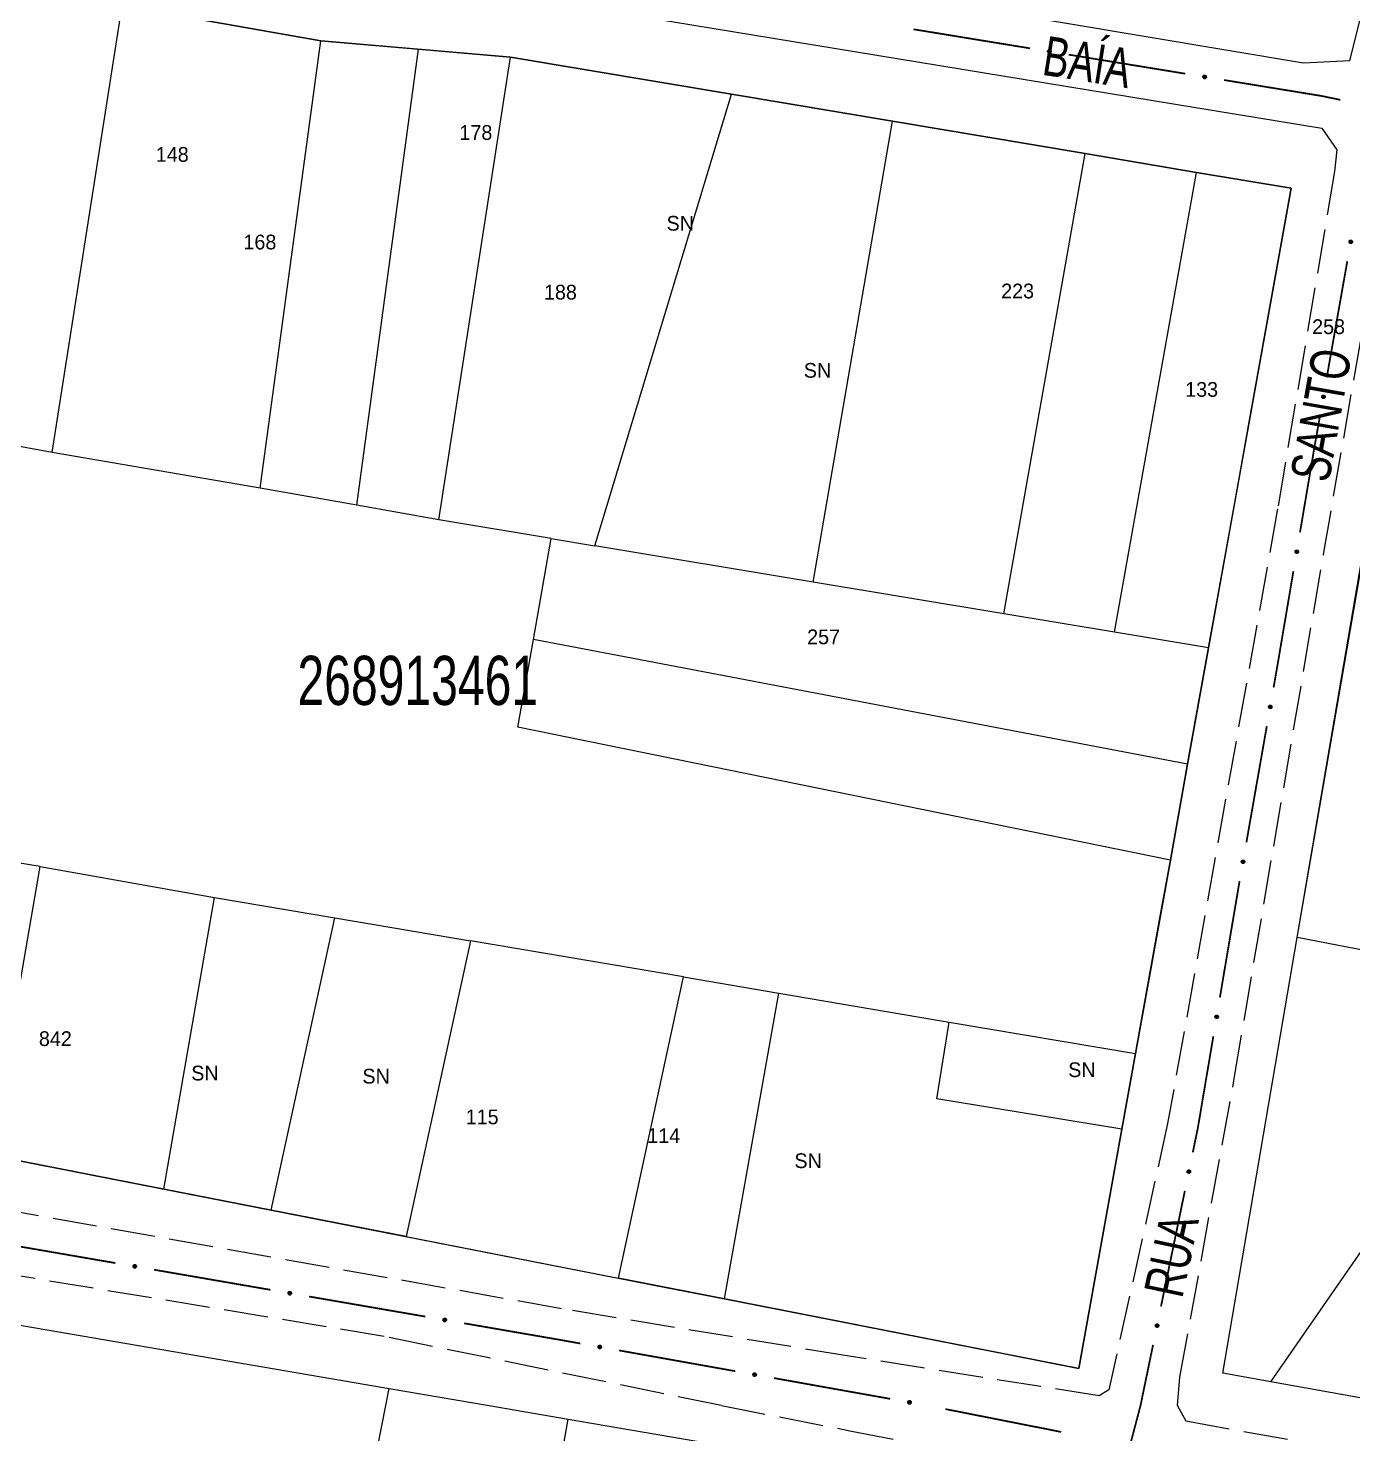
# Model space of a CAD drawing. Extents: x 209193 to 212081, y 4877574 to 4880493.
# Drawn here: x 210164.2 to 210298.9, y 4879056.4 to 4879199.4 of the extents above; entities that cross this region are included whole.
import ezdxf
from ezdxf.enums import TextEntityAlignment as Align

# ---------------------------------------------------------------- set-up
doc = ezdxf.new("R2010")
doc.units = 0
doc.header["$LTSCALE"] = 1.5
doc.header["$MEASUREMENT"] = 0
doc.linetypes.add('TRACO_11', pattern=[8, 3, -1, 3, -1])
doc.linetypes.add('TRACO_25', pattern=[8, 3, -1, 1, -1, 1, -1])
for name, color, linetype in [('CD_MALHA_LOTES', 7, 'CONTINUOUS'), ('CD_TXT_QUADRA', 255, 'CONTINUOUS'), ('RU-QUADRA', 210, 'CONTINUOUS'), ('SV-EIXO-ROD-ESTR', 7, 'CONTINUOUS'), ('SV-EIXO-RUA-PAV', 20, 'CONTINUOUS'), ('SV-EST-MUNIC-PAV', 20, 'CONTINUOUS'), ('SV-RUA-NAO-PAV', 7, 'CONTINUOUS'), ('SV-RUA-PAVIM', 7, 'CONTINUOUS'), ('SV-TXT-MUNIC-PAV', 7, 'CONTINUOUS'), ('SV-TXT-RUA-PAV', 7, 'CONTINUOUS'), ('Th_NmrPort', 1, 'CONTINUOUS')]:
    doc.layers.add(name, color=color, linetype=linetype)
doc.styles.add('ARIAL', font='ARIAL.SHX')

msp = doc.modelspace()

# ---------------------------------------------------------------- linework, layer by layer
at = {"layer": 'CD_MALHA_LOTES', "linetype": 'Continuous', "flags": 128}
for points in [[(210166.647217, 4879156.235337), (210173.774492, 4879201.643908)], [(210173.774492, 4879201.643908), (210193.977953, 4879198.093869)], [(210187.817247, 4879152.581846), (210193.977953, 4879198.093869)], [(210193.977953, 4879198.093869), (210203.929352, 4879197.238471)], [(210197.657448, 4879150.846734), (210203.929352, 4879197.238471)], [(210203.929352, 4879197.238471), (210213.283207, 4879196.434437)], [(210205.994323, 4879149.376702), (210213.283207, 4879196.434437)], [(210213.283207, 4879196.434437), (210235.733594, 4879192.663239)], [(210221.867099, 4879146.732413), (210235.733594, 4879192.663239)], [(210235.733594, 4879192.663239), (210252.109943, 4879189.912353)], [(210244.040821, 4879143.038432), (210252.109943, 4879189.912353)], [(210252.109943, 4879189.912353), (210271.720691, 4879186.618156)], [(210263.432515, 4879139.807917), (210271.720691, 4879186.618156)], [(210271.720691, 4879186.618156), (210283.03624, 4879184.717379)], [(210274.706683, 4879137.929723), (210283.03624, 4879184.717379)], [(210283.03624, 4879184.717379), (210292.679757, 4879183.097469)], [(210292.679757, 4879183.097469), (210284.266591, 4879136.337112)], [(210166.647217, 4879156.235337), (210156.336361, 4879158.132644)], [(210187.817247, 4879152.581846), (210166.647217, 4879156.235337)], [(210197.657448, 4879150.846734), (210187.817247, 4879152.581846)], [(210205.994323, 4879149.376702), (210197.657448, 4879150.846734)], [(210217.412441, 4879147.474527), (210205.994323, 4879149.376702)], [(210215.606976, 4879137.205649), (210217.412441, 4879147.474527)], [(210217.412441, 4879147.474527), (210221.867099, 4879146.732413)], [(210244.040821, 4879143.038432), (210221.867099, 4879146.732413)], [(210293.292455, 4879106.900844), (210300.369337, 4879147.810695)], [(210263.432515, 4879139.807917), (210244.040821, 4879143.038432)], [(210274.706683, 4879137.929723), (210263.432515, 4879139.807917)], [(210214.034803, 4879128.268698), (210215.606976, 4879137.205649)], [(210282.14191, 4879124.52814), (210215.606976, 4879137.205649)], [(210284.266591, 4879136.337112), (210274.706683, 4879137.929723)], [(210284.266591, 4879136.337112), (210282.14191, 4879124.52814)], [(210280.382077, 4879114.74699), (210214.034803, 4879128.268698)], [(210282.14191, 4879124.52814), (210280.382077, 4879114.74699)], [(210165.435495, 4879114.115006), (210149.054874, 4879116.741327)], [(210160.354249, 4879084.760625), (210165.435495, 4879114.115006)], [(210165.435495, 4879114.115006), (210183.157141, 4879110.958797)], [(210280.382077, 4879114.74699), (210276.842337, 4879095.073124)], [(210178.0139, 4879081.299659), (210183.157141, 4879110.958797)], [(210183.157141, 4879110.958797), (210195.408497, 4879108.881403)], [(210188.932084, 4879079.160008), (210195.408497, 4879108.881403)], [(210195.408497, 4879108.881403), (210209.196498, 4879106.54345)], [(210290.599963, 4879061.6959), (210285.714518, 4879062.579437), (210293.292455, 4879106.900844)], [(210318.539515, 4879101.996468), (210293.292455, 4879106.900844)], [(210209.196498, 4879106.54345), (210202.667716, 4879076.468219)], [(210230.863355, 4879102.869522), (210209.196498, 4879106.54345)], [(210224.252281, 4879072.238264), (210230.863355, 4879102.869522)], [(210230.863355, 4879102.869522), (210240.580098, 4879101.221909)], [(210235.02078, 4879070.127948), (210240.580098, 4879101.221909)], [(210240.580098, 4879101.221909), (210257.892306, 4879098.286375)], [(210290.599963, 4879061.6959), (210318.539515, 4879101.996468)], [(210256.626054, 4879090.471708), (210257.892306, 4879098.286375)], [(210257.892306, 4879098.286375), (210276.842337, 4879095.073124)], [(210276.842337, 4879095.073124), (210275.459436, 4879087.386961)], [(210275.459436, 4879087.386961), (210256.626054, 4879090.471708)], [(210275.459436, 4879087.386961), (210271.08266, 4879063.060855)], [(210178.0139, 4879081.299659), (210160.354249, 4879084.760625)], [(210188.932084, 4879079.160008), (210178.0139, 4879081.299659)], [(210202.667716, 4879076.468219), (210188.932084, 4879079.160008)], [(210202.667716, 4879076.468219), (210224.252281, 4879072.238264)], [(210140.417122, 4879071.384015), (210200.947145, 4879061.0124)], [(210235.02078, 4879070.127948), (210224.252281, 4879072.238264)], [(210271.08266, 4879063.060855), (210235.02078, 4879070.127948)], [(210197.153281, 4879041.706898), (210200.604842, 4879059.270555), (210200.947145, 4879061.0124)], [(210200.947145, 4879061.0124), (210211.114577, 4879059.270245), (210219.154227, 4879057.892678)], [(210303.069092, 4879059.440846), (210290.599963, 4879061.6959)], [(210209.261835, 4879002.075432), (210219.154227, 4879057.892678)], [(210219.154227, 4879057.892678), (210233.41, 4879055.45)]]:
    msp.add_lwpolyline(points, dxfattribs=at)
at = {"layer": 'RU-QUADRA', "linetype": 'Continuous', "flags": 128}
for points in [[(210160.354215, 4879084.76045), (210188.932084, 4879079.160008), (210229.082092, 4879071.292709), (210235.02078, 4879070.127948), (210247.662907, 4879067.650983), (210263.871332, 4879064.474068), (210271.08266, 4879063.060855), (210275.459436, 4879087.386961), (210276.842337, 4879095.073124), (210279.290631, 4879108.680737), (210280.382077, 4879114.74699), (210282.242068, 4879125.084816), (210283.798999, 4879133.738236), (210286.996377, 4879151.509256), (210288.776368, 4879161.40244), (210292.679757, 4879183.097469), (210283.03624, 4879184.717379), (210271.720691, 4879186.618156), (210252.109943, 4879189.912353), (210235.733594, 4879192.663239), (210213.283207, 4879196.434437), (210193.977953, 4879198.093869), (210173.774492, 4879201.643908)], [(210335.112116, 4879052.785158), (210315.466178, 4879057.198821), (210304.027573, 4879059.267504), (210303.069092, 4879059.440846), (210290.599963, 4879061.6959), (210285.714518, 4879062.579437), (210293.292455, 4879106.900844), (210300.306637, 4879147.951926), (210305.905536, 4879180.719948), (210324.308303, 4879178.015421), (210335.885399, 4879176.064309), (210341.355132, 4879175.142483), (210349.439638, 4879173.696308), (210364.118426, 4879171.070532), (210375.2034, 4879169.087627), (210389.950495, 4879166.449632), (210399.375154, 4879164.763727), (210413.741593, 4879162.193825)], [(210137.389445, 4879050.616421), (210138.651385, 4879059.272382), (210140.417122, 4879071.384015), (210200.947145, 4879061.0124), (210211.11458, 4879059.270245), (210219.154227, 4879057.892678), (210233.41, 4879055.45)]]:
    msp.add_lwpolyline(points, dxfattribs=at)
at = {"layer": 'SV-EIXO-ROD-ESTR', "const_width": 0.18}
for points in [[(210254.259832, 4879199.268521), (210266.102806, 4879197.333586)], [(210270.050463, 4879196.688607), (210281.893437, 4879194.753671)], [(210285.841095, 4879194.108692), (210294.723325, 4879192.657491)], [(210294.723325, 4879192.657491), (210295.703983, 4879192.497269)], [(210295.703983, 4879192.497269), (210297.66864, 4879192.090428)]]:
    msp.add_lwpolyline(points, dxfattribs=at)
at = {"layer": 'SV-EIXO-ROD-ESTR'}
for points in [[(210267.952584, 4879197.142904), (210267.991883, 4879197.172018), (210268.031612, 4879197.189005), (210268.068825, 4879197.193635), (210268.102777, 4879197.189151), (210268.136994, 4879197.180653), (210268.169602, 4879197.164473), (210268.201815, 4879197.138499), (210268.231297, 4879197.099282), (210268.246023, 4879197.05744), (210268.252515, 4879197.021199), (210268.249878, 4879196.985528), (210268.241065, 4879196.952425), (210268.223139, 4879196.91911), (210268.196498, 4879196.886722), (210268.156346, 4879196.858031), (210268.117283, 4879196.841645), (210268.081171, 4879196.838112), (210268.045325, 4879196.840989), (210268.010496, 4879196.850084), (210267.978579, 4879196.866151), (210267.946018, 4879196.893033), (210267.918225, 4879196.933038), (210267.901437, 4879196.971812), (210267.897398, 4879197.007866), (210267.901025, 4879197.043092), (210267.909132, 4879197.077515), (210267.924031, 4879197.11097), (210267.952584, 4879197.142904)], [(210283.743215, 4879194.56299), (210283.782514, 4879194.592104), (210283.822243, 4879194.60909), (210283.859457, 4879194.61372), (210283.893408, 4879194.609237), (210283.927625, 4879194.600738), (210283.960233, 4879194.584559), (210283.992447, 4879194.558585), (210284.021929, 4879194.519368), (210284.036655, 4879194.477526), (210284.043146, 4879194.441285), (210284.04051, 4879194.405613), (210284.031697, 4879194.372511), (210284.01377, 4879194.339196), (210283.987129, 4879194.306807), (210283.946977, 4879194.278116), (210283.907914, 4879194.261731), (210283.871802, 4879194.258197), (210283.835957, 4879194.261075), (210283.801128, 4879194.27017), (210283.769211, 4879194.286236), (210283.736649, 4879194.313119), (210283.708856, 4879194.353124), (210283.692069, 4879194.391898), (210283.688029, 4879194.427951), (210283.691657, 4879194.463177), (210283.699763, 4879194.4976), (210283.714663, 4879194.531056), (210283.743215, 4879194.56299)]]:
    msp.add_lwpolyline(points, close=True, dxfattribs=at)
for points in [[(210267.897398, 4879197.007866), (210268.249878, 4879196.985528)], [(210267.901025, 4879197.043092), (210268.252515, 4879197.021199)], [(210267.901437, 4879196.971812), (210268.241065, 4879196.952425)], [(210267.901706, 4879197.024634), (210268.24904, 4879197.001068)], [(210267.902718, 4879196.98852), (210268.242412, 4879196.968968)], [(210267.908993, 4879197.060774), (210268.244647, 4879197.041882)], [(210267.909132, 4879197.077515), (210268.246023, 4879197.05744)], [(210267.911811, 4879196.951087), (210268.227265, 4879196.935495)], [(210267.918225, 4879196.933038), (210268.223139, 4879196.91911)], [(210267.921227, 4879197.09334), (210268.234207, 4879197.079535)], [(210267.924031, 4879197.11097), (210268.231297, 4879197.099282)], [(210267.936157, 4879196.913926), (210268.206731, 4879196.902902)], [(210267.938847, 4879197.125027), (210268.212775, 4879197.117602)], [(210267.946018, 4879196.893033), (210268.196498, 4879196.886722)], [(210267.952584, 4879197.142904), (210268.201815, 4879197.138499)], [(210267.968117, 4879196.881052), (210268.168691, 4879196.873169)], [(210267.974635, 4879197.157893), (210268.178342, 4879197.152263)], [(210267.978579, 4879196.866151), (210268.156346, 4879196.858031)], [(210267.991883, 4879197.172018), (210268.169602, 4879197.164473)], [(210267.998923, 4879196.858045), (210268.130404, 4879196.85039)], [(210268.010496, 4879196.850084), (210268.117283, 4879196.841645)], [(210268.014489, 4879197.181799), (210268.144402, 4879197.173017)], [(210268.031612, 4879197.189005), (210268.136994, 4879197.180653)], [(210283.688029, 4879194.427951), (210284.04051, 4879194.405613)], [(210283.691657, 4879194.463177), (210284.043146, 4879194.441285)], [(210283.692069, 4879194.391898), (210284.031697, 4879194.372511)], [(210283.692337, 4879194.444719), (210284.039671, 4879194.421154)], [(210283.69335, 4879194.408606), (210284.033044, 4879194.389054)], [(210283.699624, 4879194.480859), (210284.035278, 4879194.461967)], [(210283.699763, 4879194.4976), (210284.036655, 4879194.477526)], [(210283.702443, 4879194.371172), (210284.017897, 4879194.35558)], [(210283.708856, 4879194.353124), (210284.01377, 4879194.339196)], [(210283.711858, 4879194.513426), (210284.024839, 4879194.499621)], [(210283.714663, 4879194.531056), (210284.021929, 4879194.519368)], [(210283.726789, 4879194.334012), (210283.997363, 4879194.322987)], [(210283.729479, 4879194.545112), (210284.003406, 4879194.537688)], [(210283.736649, 4879194.313119), (210283.987129, 4879194.306807)], [(210283.743215, 4879194.56299), (210283.992447, 4879194.558585)], [(210283.758748, 4879194.301138), (210283.959322, 4879194.293255)], [(210283.765266, 4879194.577978), (210283.968973, 4879194.572349)], [(210283.769211, 4879194.286236), (210283.946977, 4879194.278116)], [(210283.782514, 4879194.592104), (210283.960233, 4879194.584559)], [(210283.789555, 4879194.278131), (210283.921035, 4879194.270475)], [(210283.801128, 4879194.27017), (210283.907914, 4879194.261731)], [(210283.80512, 4879194.601885), (210283.935033, 4879194.593102)], [(210283.822243, 4879194.60909), (210283.927625, 4879194.600738)]]:
    msp.add_lwpolyline(points, dxfattribs=at)
at = {"layer": 'SV-EIXO-RUA-PAV'}
for points in [[(210298.857397, 4879177.767431), (210298.886002, 4879177.72776), (210298.902474, 4879177.687815), (210298.906624, 4879177.650545), (210298.901704, 4879177.616655), (210298.892765, 4879177.58255), (210298.876167, 4879177.550153), (210298.849779, 4879177.518277), (210298.810185, 4879177.489303), (210298.768157, 4879177.475118), (210298.731836, 4879177.469094), (210298.696201, 4879177.47219), (210298.663215, 4879177.481429), (210298.630133, 4879177.499783), (210298.598092, 4879177.52684), (210298.56992, 4879177.567358), (210298.55404, 4879177.606629), (210298.550972, 4879177.642784), (210298.554311, 4879177.678589), (210298.563855, 4879177.713298), (210298.580331, 4879177.745005), (210298.607631, 4879177.777218), (210298.647991, 4879177.804493), (210298.686978, 4879177.820779), (210298.723081, 4879177.824353), (210298.758257, 4879177.820272), (210298.792573, 4879177.811722), (210298.825833, 4879177.796393), (210298.857397, 4879177.767431)], [(210296.07414, 4879162.011369), (210296.102745, 4879161.971698), (210296.119218, 4879161.931754), (210296.123368, 4879161.894484), (210296.118448, 4879161.860593), (210296.109509, 4879161.826488), (210296.09291, 4879161.794091), (210296.066523, 4879161.762215), (210296.026929, 4879161.733241), (210295.984901, 4879161.719056), (210295.948579, 4879161.713032), (210295.912944, 4879161.716128), (210295.879959, 4879161.725367), (210295.846877, 4879161.743722), (210295.814835, 4879161.770778), (210295.786664, 4879161.811296), (210295.770783, 4879161.850567), (210295.767716, 4879161.886722), (210295.771055, 4879161.922527), (210295.780598, 4879161.957236), (210295.797075, 4879161.988943), (210295.824375, 4879162.021156), (210295.864735, 4879162.048431), (210295.903722, 4879162.064717), (210295.939824, 4879162.068292), (210295.975001, 4879162.06421), (210296.009317, 4879162.055661), (210296.042577, 4879162.040331), (210296.07414, 4879162.011369)], [(210293.364001, 4879146.243438), (210293.392883, 4879146.203969), (210293.409635, 4879146.164141), (210293.414046, 4879146.126901), (210293.409364, 4879146.092976), (210293.400664, 4879146.058809), (210293.384293, 4879146.026297), (210293.358129, 4879145.994237), (210293.31874, 4879145.964986), (210293.276812, 4879145.950507), (210293.240533, 4879145.944229), (210293.204878, 4879145.947075), (210293.171828, 4879145.956083), (210293.138619, 4879145.974205), (210293.106388, 4879146.001036), (210293.077933, 4879146.041356), (210293.061778, 4879146.080515), (210293.058457, 4879146.116647), (210293.061545, 4879146.152475), (210293.070845, 4879146.18725), (210293.087099, 4879146.219072), (210293.114173, 4879146.251474), (210293.15434, 4879146.279032), (210293.193213, 4879146.295591), (210293.229289, 4879146.299418), (210293.264493, 4879146.295583), (210293.298868, 4879146.287274), (210293.332235, 4879146.272178), (210293.364001, 4879146.243438)], [(210290.668353, 4879130.471545), (210290.697002, 4879130.431906), (210290.713519, 4879130.39198), (210290.71771, 4879130.354714), (210290.712828, 4879130.320818), (210290.703926, 4879130.286703), (210290.687364, 4879130.254288), (210290.661012, 4879130.222383), (210290.62145, 4879130.193365), (210290.579438, 4879130.179133), (210290.543123, 4879130.173069), (210290.507485, 4879130.176126), (210290.474489, 4879130.185328), (210290.441387, 4879130.203646), (210290.409315, 4879130.230666), (210290.381099, 4879130.271153), (210290.365174, 4879130.310407), (210290.362067, 4879130.346558), (210290.365366, 4879130.382367), (210290.374871, 4879130.417087), (210290.391313, 4879130.448812), (210290.418577, 4879130.481055), (210290.458906, 4879130.508375), (210290.497876, 4879130.524704), (210290.533974, 4879130.528319), (210290.569155, 4879130.524276), (210290.60348, 4879130.515765), (210290.636758, 4879130.500472), (210290.668353, 4879130.471545)], [(210287.902581, 4879114.712405), (210287.93123, 4879114.672766), (210287.947747, 4879114.632839), (210287.951938, 4879114.595574), (210287.947055, 4879114.561678), (210287.938154, 4879114.527563), (210287.921592, 4879114.495148), (210287.89524, 4879114.463243), (210287.855678, 4879114.434225), (210287.813665, 4879114.419993), (210287.777351, 4879114.413929), (210287.741712, 4879114.416985), (210287.708716, 4879114.426188), (210287.675615, 4879114.444505), (210287.643543, 4879114.471526), (210287.615326, 4879114.512013), (210287.599402, 4879114.551267), (210287.596294, 4879114.587418), (210287.599594, 4879114.623227), (210287.609099, 4879114.657946), (210287.62554, 4879114.689672), (210287.652804, 4879114.721914), (210287.693134, 4879114.749234), (210287.732103, 4879114.765564), (210287.768202, 4879114.769178), (210287.803382, 4879114.765136), (210287.837708, 4879114.756624), (210287.870985, 4879114.741332), (210287.902581, 4879114.712405)], [(210285.219305, 4879098.939772), (210285.248207, 4879098.900317), (210285.264979, 4879098.860497), (210285.269408, 4879098.823259), (210285.264742, 4879098.789333), (210285.256059, 4879098.755161), (210285.239704, 4879098.722641), (210285.213557, 4879098.690568), (210285.174182, 4879098.661298), (210285.132261, 4879098.646797), (210285.095986, 4879098.640502), (210285.060329, 4879098.64333), (210285.027274, 4879098.652321), (210284.994056, 4879098.670427), (210284.961812, 4879098.697242), (210284.933338, 4879098.737548), (210284.917163, 4879098.776699), (210284.913824, 4879098.812829), (210284.916894, 4879098.848659), (210284.926177, 4879098.883438), (210284.942415, 4879098.915268), (210284.969473, 4879098.947684), (210285.009627, 4879098.975262), (210285.048491, 4879098.99184), (210285.084565, 4879098.995685), (210285.119771, 4879098.991868), (210285.15415, 4879098.983576), (210285.187525, 4879098.968496), (210285.219305, 4879098.939772)], [(210282.397427, 4879083.18865), (210282.424878, 4879083.148172), (210282.440193, 4879083.10777), (210282.443268, 4879083.070396), (210282.437373, 4879083.036661), (210282.427456, 4879083.002827), (210282.409931, 4879082.970922), (210282.382637, 4879082.93982), (210282.342225, 4879082.911998), (210282.299806, 4879082.899029), (210282.263326, 4879082.894054), (210282.227795, 4879082.898175), (210282.195089, 4879082.90836), (210282.16255, 4879082.927659), (210282.1313, 4879082.955627), (210282.104308, 4879082.99694), (210282.089564, 4879083.036652), (210282.08754, 4879083.07288), (210282.091909, 4879083.108574), (210282.102448, 4879083.142994), (210282.119831, 4879083.174214), (210282.148047, 4879083.205626), (210282.189175, 4879083.231728), (210282.228616, 4879083.246885), (210282.264806, 4879083.249418), (210282.29985, 4879083.244325), (210282.333906, 4879083.234791), (210282.366711, 4879083.21851), (210282.397427, 4879083.18865)], [(210174.935518, 4879073.565252), (210174.975081, 4879073.594006), (210175.014964, 4879073.610628), (210175.052218, 4879073.614918), (210175.086127, 4879073.610124), (210175.120265, 4879073.601313), (210175.152724, 4879073.584837), (210175.184698, 4879073.558569), (210175.213821, 4879073.519084), (210175.228164, 4879073.477109), (210175.234323, 4879073.440811), (210175.231361, 4879073.405165), (210175.222246, 4879073.372144), (210175.204016, 4879073.338994), (210175.17708, 4879073.306851), (210175.136668, 4879073.278528), (210175.097456, 4879073.2625), (210175.061313, 4879073.259297), (210175.025496, 4879073.262502), (210174.990751, 4879073.271915), (210174.958982, 4879073.288273), (210174.926668, 4879073.315451), (210174.899242, 4879073.355709), (210174.882809, 4879073.394635), (210174.8791, 4879073.430723), (210174.883049, 4879073.465915), (210174.89147, 4879073.500262), (210174.906674, 4879073.53358), (210174.935518, 4879073.565252)], [(210190.701909, 4879070.841118), (210190.741472, 4879070.869872), (210190.781355, 4879070.886494), (210190.818609, 4879070.890784), (210190.852518, 4879070.88599), (210190.886656, 4879070.877179), (210190.919115, 4879070.860703), (210190.95109, 4879070.834435), (210190.980212, 4879070.79495), (210190.994555, 4879070.752975), (210191.000715, 4879070.716677), (210190.997752, 4879070.681031), (210190.988637, 4879070.64801), (210190.970407, 4879070.61486), (210190.943471, 4879070.582717), (210190.903059, 4879070.554394), (210190.863848, 4879070.538366), (210190.827704, 4879070.535163), (210190.791887, 4879070.538368), (210190.757143, 4879070.547781), (210190.725374, 4879070.564139), (210190.693059, 4879070.591317), (210190.665633, 4879070.631575), (210190.649201, 4879070.670501), (210190.645491, 4879070.706589), (210190.64944, 4879070.741781), (210190.657861, 4879070.776128), (210190.673066, 4879070.809446), (210190.701909, 4879070.841118)], [(210206.4683, 4879068.116984), (210206.507864, 4879068.145738), (210206.547746, 4879068.16236), (210206.585, 4879068.16665), (210206.618909, 4879068.161856), (210206.653048, 4879068.153045), (210206.685506, 4879068.136569), (210206.717481, 4879068.110301), (210206.746603, 4879068.070816), (210206.760946, 4879068.028841), (210206.767106, 4879067.992543), (210206.764144, 4879067.956897), (210206.755029, 4879067.923876), (210206.736798, 4879067.890726), (210206.709862, 4879067.858583), (210206.66945, 4879067.83026), (210206.630239, 4879067.814232), (210206.594096, 4879067.811029), (210206.558278, 4879067.814234), (210206.523534, 4879067.823647), (210206.491765, 4879067.840005), (210206.459451, 4879067.867183), (210206.432024, 4879067.907441), (210206.415592, 4879067.946367), (210206.411882, 4879067.982455), (210206.415831, 4879068.017647), (210206.424252, 4879068.051994), (210206.439457, 4879068.085312), (210206.4683, 4879068.116984)], [(210279.161551, 4879067.519282), (210279.189002, 4879067.478804), (210279.204317, 4879067.438401), (210279.207392, 4879067.401027), (210279.201498, 4879067.367292), (210279.19158, 4879067.333459), (210279.174055, 4879067.301554), (210279.146761, 4879067.270451), (210279.106349, 4879067.242629), (210279.06393, 4879067.22966), (210279.02745, 4879067.224685), (210278.991919, 4879067.228806), (210278.959213, 4879067.238991), (210278.926674, 4879067.258291), (210278.895424, 4879067.286259), (210278.868432, 4879067.327571), (210278.853689, 4879067.367284), (210278.851664, 4879067.403512), (210278.856033, 4879067.439206), (210278.866572, 4879067.473626), (210278.883955, 4879067.504845), (210278.912171, 4879067.536258), (210278.953299, 4879067.562359), (210278.99274, 4879067.577516), (210279.02893, 4879067.580049), (210279.063974, 4879067.574957), (210279.09803, 4879067.565422), (210279.130835, 4879067.549141), (210279.161551, 4879067.519282)], [(210222.231223, 4879065.369474), (210222.270949, 4879065.398001), (210222.310926, 4879065.414396), (210222.348204, 4879065.418472), (210222.382085, 4879065.413486), (210222.416173, 4879065.40448), (210222.448537, 4879065.387818), (210222.480361, 4879065.361368), (210222.509257, 4879065.321717), (210222.52336, 4879065.279661), (210222.529312, 4879065.243328), (210222.526146, 4879065.207699), (210222.516843, 4879065.174732), (210222.498424, 4879065.141686), (210222.471304, 4879065.109697), (210222.430731, 4879065.081606), (210222.391429, 4879065.065802), (210222.355268, 4879065.062806), (210222.31947, 4879065.066215), (210222.284779, 4879065.075826), (210222.253104, 4879065.092365), (210222.220946, 4879065.119728), (210222.19375, 4879065.160141), (210222.17754, 4879065.199161), (210222.174037, 4879065.23527), (210222.178187, 4879065.270438), (210222.186804, 4879065.304737), (210222.202199, 4879065.337968), (210222.231223, 4879065.369474)], [(210237.981795, 4879062.555318), (210238.021522, 4879062.583845), (210238.061498, 4879062.60024), (210238.098777, 4879062.604316), (210238.132658, 4879062.59933), (210238.166745, 4879062.590324), (210238.199109, 4879062.573662), (210238.230933, 4879062.547212), (210238.259829, 4879062.507561), (210238.273932, 4879062.465505), (210238.279885, 4879062.429172), (210238.276719, 4879062.393543), (210238.267415, 4879062.360576), (210238.248996, 4879062.32753), (210238.221877, 4879062.295541), (210238.181303, 4879062.26745), (210238.142001, 4879062.251646), (210238.10584, 4879062.248649), (210238.070042, 4879062.252059), (210238.035352, 4879062.26167), (210238.003677, 4879062.278209), (210237.971518, 4879062.305572), (210237.944322, 4879062.345985), (210237.928112, 4879062.385005), (210237.924609, 4879062.421114), (210237.928759, 4879062.456282), (210237.937376, 4879062.490581), (210237.952771, 4879062.523812), (210237.981795, 4879062.555318)], [(210253.732367, 4879059.741162), (210253.772094, 4879059.769689), (210253.812071, 4879059.786084), (210253.849349, 4879059.79016), (210253.88323, 4879059.785174), (210253.917317, 4879059.776168), (210253.949681, 4879059.759506), (210253.981505, 4879059.733056), (210254.010402, 4879059.693405), (210254.024505, 4879059.651349), (210254.030457, 4879059.615016), (210254.027291, 4879059.579387), (210254.017987, 4879059.54642), (210253.999568, 4879059.513374), (210253.972449, 4879059.481385), (210253.931876, 4879059.453294), (210253.892573, 4879059.43749), (210253.856412, 4879059.434493), (210253.820614, 4879059.437903), (210253.785924, 4879059.447514), (210253.754249, 4879059.464053), (210253.72209, 4879059.491416), (210253.694894, 4879059.531829), (210253.678685, 4879059.570849), (210253.675181, 4879059.606958), (210253.679331, 4879059.642126), (210253.687948, 4879059.676425), (210253.703343, 4879059.709656), (210253.732367, 4879059.741162)]]:
    msp.add_lwpolyline(points, close=True, dxfattribs=at)
for points in [[(210298.563855, 4879177.713298), (210298.55404, 4879177.606629)], [(210298.571964, 4879177.724767), (210298.562614, 4879177.593397)], [(210298.580331, 4879177.745005), (210298.56992, 4879177.567358)], [(210298.595366, 4879177.755275), (210298.584898, 4879177.554819)], [(210298.607631, 4879177.777218), (210298.598092, 4879177.52684)], [(210298.62865, 4879177.786808), (210298.614138, 4879177.516398)], [(210298.647991, 4879177.804493), (210298.630133, 4879177.499783)], [(210298.666121, 4879177.810673), (210298.646464, 4879177.495446)], [(210298.686978, 4879177.820779), (210298.663215, 4879177.481429)], [(210298.703668, 4879177.819282), (210298.679739, 4879177.479869)], [(210298.723081, 4879177.824353), (210298.696201, 4879177.47219)], [(210298.739792, 4879177.819829), (210298.711751, 4879177.472828)], [(210298.758257, 4879177.820272), (210298.731836, 4879177.469094)], [(210298.775835, 4879177.812077), (210298.752618, 4879177.476694)], [(210298.792573, 4879177.811722), (210298.768157, 4879177.475118)], [(210298.808241, 4879177.799424), (210298.790403, 4879177.486648)], [(210298.825833, 4879177.796393), (210298.810185, 4879177.489303)], [(210298.839698, 4879177.781397), (210298.828743, 4879177.507588)], [(210298.857397, 4879177.767431), (210298.849779, 4879177.518277)], [(210298.8721, 4879177.745189), (210298.863845, 4879177.541571)], [(210298.886002, 4879177.72776), (210298.876167, 4879177.550153)], [(210298.89549, 4879177.70503), (210298.885034, 4879177.57524)], [(210298.902474, 4879177.687815), (210298.892765, 4879177.58255)], [(210295.780598, 4879161.957236), (210295.770783, 4879161.850567)], [(210295.788707, 4879161.968706), (210295.779358, 4879161.837335)], [(210295.797075, 4879161.988943), (210295.786664, 4879161.811296)], [(210295.81211, 4879161.999213), (210295.801642, 4879161.798757)], [(210295.824375, 4879162.021156), (210295.814835, 4879161.770778)], [(210295.845393, 4879162.030746), (210295.830882, 4879161.760337)], [(210295.864735, 4879162.048431), (210295.846877, 4879161.743722)], [(210295.882864, 4879162.054611), (210295.863207, 4879161.739384)], [(210295.903722, 4879162.064717), (210295.879959, 4879161.725367)], [(210295.920412, 4879162.06322), (210295.896483, 4879161.723807)], [(210295.939824, 4879162.068292), (210295.912944, 4879161.716128)], [(210295.956536, 4879162.063768), (210295.928494, 4879161.716766)], [(210295.975001, 4879162.06421), (210295.948579, 4879161.713032)], [(210295.992579, 4879162.056015), (210295.969361, 4879161.720633)], [(210296.009317, 4879162.055661), (210295.984901, 4879161.719056)], [(210296.024985, 4879162.043362), (210296.007146, 4879161.730586)], [(210296.042577, 4879162.040331), (210296.026929, 4879161.733241)], [(210296.056441, 4879162.025335), (210296.045487, 4879161.751526)], [(210296.07414, 4879162.011369), (210296.066523, 4879161.762215)], [(210296.088844, 4879161.989127), (210296.080588, 4879161.785509)], [(210296.102745, 4879161.971698), (210296.09291, 4879161.794091)], [(210296.112234, 4879161.948968), (210296.101778, 4879161.819179)], [(210296.119218, 4879161.931754), (210296.109509, 4879161.826488)], [(210293.070845, 4879146.18725), (210293.061778, 4879146.080515)], [(210293.078874, 4879146.198776), (210293.070445, 4879146.067343)], [(210293.087099, 4879146.219072), (210293.077933, 4879146.041356)], [(210293.102062, 4879146.229446), (210293.092999, 4879146.028922)], [(210293.114173, 4879146.251474), (210293.106388, 4879146.001036)], [(210293.135123, 4879146.261212), (210293.122507, 4879145.990707)], [(210293.15434, 4879146.279032), (210293.138619, 4879145.974205)], [(210293.172426, 4879146.285339), (210293.154979, 4879145.969982)], [(210293.193213, 4879146.295591), (210293.171828, 4879145.956083)], [(210293.209913, 4879146.294211), (210293.188362, 4879145.954638)], [(210293.229289, 4879146.299418), (210293.204878, 4879145.947075)], [(210293.246032, 4879146.295011), (210293.220423, 4879145.947822)], [(210293.264493, 4879146.295583), (210293.240533, 4879145.944229)], [(210293.282128, 4879146.287512), (210293.261262, 4879145.951975)], [(210293.298868, 4879146.287274), (210293.276812, 4879145.950507)], [(210293.314622, 4879146.275086), (210293.298976, 4879145.962192)], [(210293.332235, 4879146.272178), (210293.31874, 4879145.964986)], [(210293.346204, 4879146.25728), (210293.337168, 4879145.983401)], [(210293.364001, 4879146.243438), (210293.358129, 4879145.994237)], [(210293.378859, 4879146.2213), (210293.372031, 4879146.017629)], [(210293.392883, 4879146.203969), (210293.384293, 4879146.026297)], [(210293.402531, 4879146.181306), (210293.392984, 4879146.051446)], [(210293.409635, 4879146.164141), (210293.400664, 4879146.058809)], [(210290.374871, 4879130.417087), (210290.365174, 4879130.310407)], [(210290.382968, 4879130.428565), (210290.373764, 4879130.297184)], [(210290.391313, 4879130.448812), (210290.381099, 4879130.271153)], [(210290.406336, 4879130.459098), (210290.396091, 4879130.258631)], [(210290.418577, 4879130.481055), (210290.409315, 4879130.230666)], [(210290.439584, 4879130.490668), (210290.425373, 4879130.220243)], [(210290.458906, 4879130.508375), (210290.441387, 4879130.203646)], [(210290.477029, 4879130.514575), (210290.457722, 4879130.199326)], [(210290.497876, 4879130.524704), (210290.474489, 4879130.185328)], [(210290.514567, 4879130.523226), (210290.491014, 4879130.183786)], [(210290.533974, 4879130.528319), (210290.507485, 4879130.176126)], [(210290.55069, 4879130.523813), (210290.523034, 4879130.176781)], [(210290.569155, 4879130.524276), (210290.543123, 4879130.173069)], [(210290.586742, 4879130.516101), (210290.563897, 4879130.180693)], [(210290.60348, 4879130.515765), (210290.579438, 4879130.179133)], [(210290.619162, 4879130.503484), (210290.601671, 4879130.190688)], [(210290.636758, 4879130.500472), (210290.62145, 4879130.193365)], [(210290.650639, 4879130.485491), (210290.639988, 4879130.21167)], [(210290.668353, 4879130.471545), (210290.661012, 4879130.222383)], [(210290.683081, 4879130.449319), (210290.675051, 4879130.245693)], [(210290.697002, 4879130.431906), (210290.687364, 4879130.254288)], [(210290.706516, 4879130.409187), (210290.696204, 4879130.279386)], [(210290.713519, 4879130.39198), (210290.703926, 4879130.286703)], [(210287.609099, 4879114.657946), (210287.599402, 4879114.551267)], [(210287.617195, 4879114.669425), (210287.607991, 4879114.538044)], [(210287.62554, 4879114.689672), (210287.615326, 4879114.512013)], [(210287.640564, 4879114.699958), (210287.630318, 4879114.499491)], [(210287.652804, 4879114.721914), (210287.643543, 4879114.471526)], [(210287.673812, 4879114.731528), (210287.659601, 4879114.461103)], [(210287.693134, 4879114.749234), (210287.675615, 4879114.444505)], [(210287.711257, 4879114.755435), (210287.69195, 4879114.440186)], [(210287.732103, 4879114.765564), (210287.708716, 4879114.426188)], [(210287.748795, 4879114.764086), (210287.725242, 4879114.424646)], [(210287.768202, 4879114.769178), (210287.741712, 4879114.416985)], [(210287.784918, 4879114.764673), (210287.757262, 4879114.417641)], [(210287.803382, 4879114.765136), (210287.777351, 4879114.413929)], [(210287.820969, 4879114.75696), (210287.798124, 4879114.421552)], [(210287.837708, 4879114.756624), (210287.813665, 4879114.419993)], [(210287.85339, 4879114.744344), (210287.835898, 4879114.431547)], [(210287.870985, 4879114.741332), (210287.855678, 4879114.434225)], [(210287.884866, 4879114.726351), (210287.874215, 4879114.45253)], [(210287.902581, 4879114.712405), (210287.89524, 4879114.463243)], [(210287.917309, 4879114.690179), (210287.909279, 4879114.486552)], [(210287.93123, 4879114.672766), (210287.921592, 4879114.495148)], [(210287.940743, 4879114.650046), (210287.930431, 4879114.520245)], [(210287.947747, 4879114.632839), (210287.938154, 4879114.527563)], [(210284.926177, 4879098.883438), (210284.917163, 4879098.776699)], [(210284.9342, 4879098.894968), (210284.925836, 4879098.763531)], [(210284.942415, 4879098.915268), (210284.933338, 4879098.737548)], [(210284.957373, 4879098.92565), (210284.948409, 4879098.725122)], [(210284.969473, 4879098.947684), (210284.961812, 4879098.697242)], [(210284.990419, 4879098.957432), (210284.977937, 4879098.686921)], [(210285.009627, 4879098.975262), (210284.994056, 4879098.670427)], [(210285.02771, 4879098.981578), (210285.010419, 4879098.666212)], [(210285.048491, 4879098.99184), (210285.027274, 4879098.652321)], [(210285.065192, 4879098.990469), (210285.04381, 4879098.650885)], [(210285.084565, 4879098.995685), (210285.060329, 4879098.64333)], [(210285.10131, 4879098.991287), (210285.075874, 4879098.644085)], [(210285.119771, 4879098.991868), (210285.095986, 4879098.640502)], [(210285.13741, 4879098.983805), (210285.11671, 4879098.648258)], [(210285.15415, 4879098.983576), (210285.132261, 4879098.646797)], [(210285.16991, 4879098.971396), (210285.154419, 4879098.658494)], [(210285.187525, 4879098.968496), (210285.174182, 4879098.661298)], [(210285.201501, 4879098.953605), (210285.192601, 4879098.679721)], [(210285.219305, 4879098.939772), (210285.213557, 4879098.690568)], [(210285.234174, 4879098.917641), (210285.227447, 4879098.713967)], [(210285.248207, 4879098.900317), (210285.239704, 4879098.722641)], [(210285.257865, 4879098.877659), (210285.248384, 4879098.747795)], [(210285.264979, 4879098.860497), (210285.256059, 4879098.755161)], [(210282.102448, 4879083.142994), (210282.089564, 4879083.036652)], [(210282.110884, 4879083.154225), (210282.097754, 4879083.023178)], [(210282.119831, 4879083.174214), (210282.104308, 4879082.99694)], [(210282.135155, 4879083.184046), (210282.118918, 4879082.983975)], [(210282.148047, 4879083.205626), (210282.1313, 4879082.955627)], [(210282.169333, 4879083.214607), (210282.14704, 4879082.944728)], [(210282.189175, 4879083.231728), (210282.16255, 4879082.927659)], [(210282.207476, 4879083.237383), (210282.178748, 4879082.922853)], [(210282.228616, 4879083.246885), (210282.195089, 4879082.90836)], [(210282.245256, 4879083.244908), (210282.211561, 4879082.906324)], [(210282.264806, 4879083.249418), (210282.227795, 4879082.898175)], [(210282.28138, 4879083.244414), (210282.243357, 4879082.898365)], [(210282.29985, 4879083.244325), (210282.263326, 4879082.894054)], [(210282.317185, 4879083.235627), (210282.284318, 4879082.901052)], [(210282.333906, 4879083.234791), (210282.299806, 4879082.899029)], [(210282.349213, 4879083.222046), (210282.322374, 4879082.909913)], [(210282.366711, 4879083.21851), (210282.342225, 4879082.911998)], [(210282.380138, 4879083.20312), (210282.361302, 4879082.929741)], [(210282.397427, 4879083.18865), (210282.382637, 4879082.93982)], [(210282.411483, 4879083.165994), (210282.397367, 4879082.962699)], [(210282.424878, 4879083.148172), (210282.409931, 4879082.970922)], [(210282.433708, 4879083.125178), (210282.419518, 4879082.995744)], [(210282.440193, 4879083.10777), (210282.427456, 4879083.002827)], [(210174.8791, 4879073.430723), (210175.231361, 4879073.405165)], [(210174.882809, 4879073.394635), (210175.222246, 4879073.372144)], [(210174.883049, 4879073.465915), (210175.234323, 4879073.440811)], [(210174.883561, 4879073.447451), (210175.230665, 4879073.420712)], [(210174.884243, 4879073.41133), (210175.223744, 4879073.388674)], [(210174.891178, 4879073.483523), (210175.226645, 4879073.461564)], [(210174.89147, 4879073.500262), (210175.228164, 4879073.477109)], [(210174.892994, 4879073.373815), (210175.208292, 4879073.355341)], [(210174.899242, 4879073.355709), (210175.204016, 4879073.338994)], [(210174.903709, 4879073.515977), (210175.21655, 4879073.499312)], [(210174.906674, 4879073.53358), (210175.213821, 4879073.519084)], [(210174.916999, 4879073.336434), (210175.187461, 4879073.322937)], [(210174.921618, 4879073.547501), (210175.195466, 4879073.537573)], [(210174.926668, 4879073.315451), (210175.17708, 4879073.306851)], [(210174.935518, 4879073.565252), (210175.184698, 4879073.558569)], [(210174.948657, 4879073.303269), (210175.14915, 4879073.293553)], [(210174.957705, 4879073.580038), (210175.161352, 4879073.572547)], [(210174.958982, 4879073.288273), (210175.136668, 4879073.278528)], [(210174.975081, 4879073.594006), (210175.152724, 4879073.584837)], [(210174.979252, 4879073.279981), (210175.110656, 4879073.271124)], [(210174.990751, 4879073.271915), (210175.097456, 4879073.2625)], [(210174.997775, 4879073.603579), (210175.127603, 4879073.59361)], [(210175.014964, 4879073.610628), (210175.120265, 4879073.601313)], [(210190.645491, 4879070.706589), (210190.997752, 4879070.681031)], [(210190.649201, 4879070.670501), (210190.988637, 4879070.64801)], [(210190.64944, 4879070.741781), (210191.000715, 4879070.716677)], [(210190.649952, 4879070.723317), (210190.997056, 4879070.696578)], [(210190.650635, 4879070.687196), (210190.990136, 4879070.66454)], [(210190.657569, 4879070.759389), (210190.993037, 4879070.73743)], [(210190.657861, 4879070.776128), (210190.994555, 4879070.752975)], [(210190.659385, 4879070.649681), (210190.974683, 4879070.631207)], [(210190.665633, 4879070.631575), (210190.970407, 4879070.61486)], [(210190.6701, 4879070.791843), (210190.982942, 4879070.775178)], [(210190.673066, 4879070.809446), (210190.980212, 4879070.79495)], [(210190.68339, 4879070.6123), (210190.953852, 4879070.598803)], [(210190.68801, 4879070.823367), (210190.961858, 4879070.813439)], [(210190.693059, 4879070.591317), (210190.943471, 4879070.582717)], [(210190.701909, 4879070.841118), (210190.95109, 4879070.834435)], [(210190.715048, 4879070.579135), (210190.915541, 4879070.569419)], [(210190.724096, 4879070.855904), (210190.927743, 4879070.848413)], [(210190.725374, 4879070.564139), (210190.903059, 4879070.554394)], [(210190.741472, 4879070.869872), (210190.919115, 4879070.860703)], [(210190.745643, 4879070.555847), (210190.877048, 4879070.54699)], [(210190.757143, 4879070.547781), (210190.863848, 4879070.538366)], [(210190.764167, 4879070.879445), (210190.893994, 4879070.869476)], [(210190.781355, 4879070.886494), (210190.886656, 4879070.877179)], [(210206.424252, 4879068.051994), (210206.760946, 4879068.028841)], [(210206.436492, 4879068.067709), (210206.749333, 4879068.051044)], [(210206.439457, 4879068.085312), (210206.746603, 4879068.070816)], [(210206.454401, 4879068.099233), (210206.728249, 4879068.089305)], [(210206.4683, 4879068.116984), (210206.717481, 4879068.110301)], [(210206.490487, 4879068.13177), (210206.694134, 4879068.124279)], [(210206.507864, 4879068.145738), (210206.685506, 4879068.136569)], [(210206.530558, 4879068.155311), (210206.660386, 4879068.145342)], [(210206.547746, 4879068.16236), (210206.653048, 4879068.153045)], [(210206.411882, 4879067.982455), (210206.764144, 4879067.956897)], [(210206.415592, 4879067.946367), (210206.755029, 4879067.923876)], [(210206.415831, 4879068.017647), (210206.767106, 4879067.992543)], [(210206.416343, 4879067.999183), (210206.763447, 4879067.972444)], [(210206.417026, 4879067.963062), (210206.756527, 4879067.940406)], [(210206.423961, 4879068.035255), (210206.759428, 4879068.013296)], [(210206.425776, 4879067.925547), (210206.741074, 4879067.907073)], [(210206.432024, 4879067.907441), (210206.736798, 4879067.890726)], [(210206.449782, 4879067.888166), (210206.720243, 4879067.874669)], [(210206.459451, 4879067.867183), (210206.709862, 4879067.858583)], [(210206.481439, 4879067.855001), (210206.681933, 4879067.845285)], [(210206.491765, 4879067.840005), (210206.66945, 4879067.83026)], [(210206.512034, 4879067.831713), (210206.643439, 4879067.822856)], [(210206.523534, 4879067.823647), (210206.630239, 4879067.814232)], [(210278.866572, 4879067.473626), (210278.853689, 4879067.367284)], [(210278.875008, 4879067.484857), (210278.861879, 4879067.35381)], [(210278.883955, 4879067.504845), (210278.868432, 4879067.327571)], [(210278.899279, 4879067.514677), (210278.883042, 4879067.314607)], [(210278.912171, 4879067.536258), (210278.895424, 4879067.286259)], [(210278.933457, 4879067.545239), (210278.911164, 4879067.27536)], [(210278.953299, 4879067.562359), (210278.926674, 4879067.258291)], [(210278.9716, 4879067.568015), (210278.942872, 4879067.253485)], [(210278.99274, 4879067.577516), (210278.959213, 4879067.238991)], [(210279.00938, 4879067.575539), (210278.975685, 4879067.236956)], [(210279.02893, 4879067.580049), (210278.991919, 4879067.228806)], [(210279.045504, 4879067.575046), (210279.007481, 4879067.228996)], [(210279.063974, 4879067.574957), (210279.02745, 4879067.224685)], [(210279.081309, 4879067.566259), (210279.048442, 4879067.231684)], [(210279.09803, 4879067.565422), (210279.06393, 4879067.22966)], [(210279.113337, 4879067.552678), (210279.086498, 4879067.240545)], [(210279.130835, 4879067.549141), (210279.106349, 4879067.242629)], [(210279.144262, 4879067.533752), (210279.125426, 4879067.260372)], [(210279.161551, 4879067.519282), (210279.146761, 4879067.270451)], [(210279.175608, 4879067.496626), (210279.161491, 4879067.29333)], [(210279.189002, 4879067.478804), (210279.174055, 4879067.301554)], [(210279.197832, 4879067.45581), (210279.183642, 4879067.326375)], [(210279.204317, 4879067.438401), (210279.19158, 4879067.333459)], [(210222.174037, 4879065.23527), (210222.526146, 4879065.207699)], [(210222.17754, 4879065.199161), (210222.516843, 4879065.174732)], [(210222.178187, 4879065.270438), (210222.529312, 4879065.243328)], [(210222.178593, 4879065.251972), (210222.525539, 4879065.223251)], [(210222.17907, 4879065.215848), (210222.518436, 4879065.191253)], [(210222.186416, 4879065.288), (210222.521753, 4879065.264125)], [(210222.186804, 4879065.304737), (210222.52336, 4879065.279661)], [(210222.199133, 4879065.320381), (210222.511874, 4879065.301929)], [(210222.202199, 4879065.337968), (210222.509257, 4879065.321717)], [(210222.217222, 4879065.351803), (210222.491009, 4879065.340311)], [(210222.231223, 4879065.369474), (210222.480361, 4879065.361368)], [(210222.253493, 4879065.384134), (210222.457094, 4879065.375479)], [(210222.270949, 4879065.398001), (210222.448537, 4879065.387818)], [(210222.293698, 4879065.407445), (210222.423467, 4879065.396735)], [(210222.310926, 4879065.414396), (210222.416173, 4879065.40448)], [(210222.187605, 4879065.178283), (210222.502793, 4879065.158008)], [(210222.19375, 4879065.160141), (210222.498424, 4879065.141686)], [(210222.211397, 4879065.140765), (210222.481777, 4879065.125724)], [(210222.220946, 4879065.119728), (210222.471304, 4879065.109697)], [(210222.242865, 4879065.10742), (210222.443299, 4879065.096559)], [(210222.253104, 4879065.092365), (210222.430731, 4879065.081606)], [(210222.273326, 4879065.083958), (210222.404678, 4879065.074351)], [(210222.284779, 4879065.075826), (210222.391429, 4879065.065802)], [(210237.924609, 4879062.421114), (210238.276719, 4879062.393543)], [(210237.928112, 4879062.385005), (210238.267415, 4879062.360576)], [(210237.928759, 4879062.456282), (210238.279885, 4879062.429172)], [(210237.929165, 4879062.437816), (210238.276111, 4879062.409095)], [(210237.929642, 4879062.401692), (210238.269008, 4879062.377097)], [(210237.936989, 4879062.473844), (210238.272325, 4879062.449969)], [(210237.937376, 4879062.490581), (210238.273932, 4879062.465505)], [(210237.938178, 4879062.364127), (210238.253365, 4879062.343852)], [(210237.944322, 4879062.345985), (210238.248996, 4879062.32753)], [(210237.949705, 4879062.506225), (210238.262446, 4879062.487773)], [(210237.952771, 4879062.523812), (210238.259829, 4879062.507561)], [(210237.961969, 4879062.326609), (210238.232349, 4879062.311568)], [(210237.967794, 4879062.537647), (210238.241581, 4879062.526155)], [(210237.981795, 4879062.555318), (210238.230933, 4879062.547212)], [(210238.004066, 4879062.569978), (210238.207667, 4879062.561323)], [(210238.021522, 4879062.583845), (210238.199109, 4879062.573662)], [(210238.04427, 4879062.593289), (210238.174039, 4879062.582579)], [(210238.061498, 4879062.60024), (210238.166745, 4879062.590324)], [(210237.971518, 4879062.305572), (210238.221877, 4879062.295541)], [(210237.993437, 4879062.293264), (210238.193871, 4879062.282403)], [(210238.003677, 4879062.278209), (210238.181303, 4879062.26745)], [(210238.023898, 4879062.269802), (210238.15525, 4879062.260195)], [(210238.035352, 4879062.26167), (210238.142001, 4879062.251646)], [(210253.675181, 4879059.606958), (210254.027291, 4879059.579387)], [(210253.678685, 4879059.570849), (210254.017987, 4879059.54642)], [(210253.679331, 4879059.642126), (210254.030457, 4879059.615016)], [(210253.679738, 4879059.62366), (210254.026683, 4879059.594939)], [(210253.680214, 4879059.587536), (210254.01958, 4879059.562941)], [(210253.687561, 4879059.659688), (210254.022897, 4879059.635813)], [(210253.687948, 4879059.676425), (210254.024505, 4879059.651349)], [(210253.68875, 4879059.549971), (210254.003937, 4879059.529696)], [(210253.694894, 4879059.531829), (210253.999568, 4879059.513374)], [(210253.700277, 4879059.692069), (210254.013018, 4879059.673617)], [(210253.703343, 4879059.709656), (210254.010402, 4879059.693405)], [(210253.712541, 4879059.512453), (210253.982922, 4879059.497412)], [(210253.718366, 4879059.723491), (210253.992153, 4879059.711999)], [(210253.72209, 4879059.491416), (210253.972449, 4879059.481385)], [(210253.732367, 4879059.741162), (210253.981505, 4879059.733056)], [(210253.744009, 4879059.479108), (210253.944444, 4879059.468247)], [(210253.754249, 4879059.464053), (210253.931876, 4879059.453294)], [(210253.754638, 4879059.755822), (210253.958239, 4879059.747167)], [(210253.772094, 4879059.769689), (210253.949681, 4879059.759506)], [(210253.794842, 4879059.779133), (210253.924611, 4879059.768423)], [(210253.812071, 4879059.786084), (210253.917317, 4879059.776168)], [(210253.77447, 4879059.455646), (210253.905822, 4879059.446039)], [(210253.785924, 4879059.447514), (210253.892573, 4879059.43749)]]:
    msp.add_lwpolyline(points, dxfattribs=at)
at = {"layer": 'SV-EIXO-RUA-PAV', "const_width": 0.18}
for points in [[(210298.376094, 4879175.675582), (210296.288651, 4879163.858536)], [(210295.592837, 4879159.91952), (210295.070977, 4879156.965259)], [(210295.021122, 4879156.683031), (210293.565562, 4879148.092063)], [(210295.070977, 4879156.965259), (210295.021122, 4879156.683031)], [(210292.897368, 4879144.148268), (210291.393933, 4879135.27473)], [(210291.393933, 4879135.27473), (210291.236904, 4879134.347918)], [(210291.236904, 4879134.347918), (210290.880814, 4879132.318949)], [(210290.189371, 4879128.379163), (210288.115042, 4879116.559808)], [(210287.423599, 4879112.620023), (210287.288155, 4879111.848274)], [(210287.288155, 4879111.848274), (210285.419949, 4879100.788496)], [(210284.753712, 4879096.844371), (210283.254677, 4879087.970088)], [(210283.174874, 4879087.497654), (210282.665047, 4879085.028873)], [(210283.254677, 4879087.970088), (210283.174874, 4879087.497654)], [(210281.856078, 4879081.111531), (210279.429171, 4879069.359505)], [(210161.262766, 4879075.815933), (210173.08756, 4879073.772832)], [(210177.029157, 4879073.091799), (210188.853951, 4879071.048698)], [(210192.795549, 4879070.367665), (210204.620342, 4879068.324564)], [(210208.56194, 4879067.643531), (210217.430535, 4879066.111205)], [(210217.430535, 4879066.111205), (210218.140901, 4879065.988468)], [(210218.140901, 4879065.988468), (210220.38448, 4879065.587608)], [(210278.620202, 4879065.442162), (210277.406749, 4879059.566149)], [(210224.322123, 4879064.884069), (210236.135052, 4879062.773452)], [(210240.072695, 4879062.069913), (210251.885625, 4879059.959296)], [(210277.406749, 4879059.566149), (210277.35037, 4879059.293143)], [(210269.278755, 4879056.592433), (210257.506433, 4879058.918894)], [(210276.275741, 4879055.20968), (210277.293744, 4879059.077971)], [(210277.293744, 4879059.077971), (210277.35037, 4879059.293143)]]:
    msp.add_lwpolyline(points, dxfattribs=at)
at = {"layer": 'SV-EST-MUNIC-PAV', "linetype": 'Continuous'}
for points in [[(210298.644311, 4879196.072609, 10.921824), (210293.915971, 4879195.825363, 10.695962), (210246.126464, 4879203.867533, 9.717222), (210214.78378, 4879209.141979, 9.717222), (210163.733882, 4879218.023828, 9.502965), (210161.892562, 4879220.613893, 9.419771)], [(210160.975908, 4879210.023344, 9.690151), (210163.276113, 4879211.073473, 9.71095), (210215.390383, 4879202.428018, 9.794144), (210246.199824, 4879197.363594, 10.94692), (210295.798566, 4879189.210604, 10.94692)]]:
    msp.add_polyline3d(points, dxfattribs=at)
at = {"layer": 'SV-RUA-NAO-PAV', "linetype": 'TRACO_25'}
msp.add_polyline3d([(210298.644311, 4879196.072609, 10.721058), (210302.76884, 4879212.991998, 10.721058), (210306.056972, 4879234.953286, 10.043468), (210312.685488, 4879270.714618, 9.265496), (210318.058426, 4879304.729519, 9.064729), (210324.585228, 4879326.998169, 8.738482), (210326.409974, 4879333.567254, 8.738482), (210327.303794, 4879337.045376, 8.738482), (210325.760662, 4879339.816459, 8.738482), (210291.308812, 4879346.072919, 8.060893), (210254.865829, 4879353.331575, 7.232728), (210242.220042, 4879355.382851, 7.232728), (210215.705777, 4879359.837248, 7.163136), (210186.850277, 4879364.101759, 7.12154), (210179.35214, 4879323.489518, 7.371121), (210171.116256, 4879275.656899, 7.703897), (210161.811352, 4879224.144063, 8.275855), (210161.892562, 4879220.613893, 8.275855)], dxfattribs=at)
at = {"layer": 'SV-RUA-PAVIM', "linetype": 'TRACO_11'}
for points in [[(210295.798566, 4879189.210604, 10.94692), (210297.318286, 4879187.013563, 10.94692), (210297.087028, 4879184.817386, 10.94692), (210291.287945, 4879150.478243, 11.097496), (210280.107218, 4879087.964339, 11.875468), (210274.128234, 4879060.863061, 11.975852), (210273.151016, 4879060.264555, 11.80018), (210247.700801, 4879064.291412, 11.37355), (210218.447299, 4879069.130901, 11.37355), (210143.704716, 4879082.396513, 11.562015)], [(210281.102676, 4879059.26818, 12.151524), (210281.3609, 4879062.157302, 12.151524), (210286.873748, 4879092.528288, 11.975852), (210295.952668, 4879145.858739, 11.37355), (210302.486216, 4879183.442041, 11.348454), (210304.342059, 4879185.163217, 11.348454), (210305.824366, 4879185.696897, 11.348454)], [(210234.739155, 4879059.269548, 11.597102), (210200.43, 4879066.3, 11.068928), (210141.608477, 4879076.052705, 11.541216)], [(210234.739155, 4879059.269548, 11.724893), (210247.786258, 4879056.715082, 11.724893), (210265.875001, 4879053.173522, 11.724893), (210270.28, 4879052.29, 11.597102)], [(210281.102676, 4879059.26818, 12.151524), (210281.102676, 4879059.262318, 12.151524), (210281.948831, 4879057.714514, 12.151524), (210302.294436, 4879054.04016, 11.724893), (210336.63, 4879048.66, 11.776681), (210417.7, 4879031.96, 11.966824), (210423.278618, 4879031.933573, 11.903443), (210425.201707, 4879036.329206, 11.850626), (210429.530444, 4879059.281756, 11.749989)]]:
    msp.add_polyline3d(points, dxfattribs=at)

# ---------------------------------------------------------------- texts
at = {"layer": 'CD_TXT_QUADRA', "style": 'ARIAL', "width": 0.7}
msp.add_text('268913461', height=5, dxfattribs=at).set_placement((210191.609842, 4879130.538527))
at = {"layer": 'SV-TXT-MUNIC-PAV', "style": 'ARIAL', "width": 0.7}
msp.add_text('BAÍA', height=4, rotation=351, dxfattribs=at).set_placement((210267.226485, 4879194.661494))
at = {"layer": 'SV-TXT-RUA-PAV', "style": 'ARIAL', "width": 0.7}
for s, rotation, p in [('SANTO', 80, (210296.500805, 4879153.069917)), ('RUA', 78, (210281.586791, 4879070.082671))]:
    msp.add_text(s, height=4, rotation=rotation, dxfattribs=at).set_placement(p)
at = {"layer": 'Th_NmrPort', "color": 1}
for s, p in [('178', (210208.08176, 4879188.770916)), ('148', (210177.198483, 4879186.542226)), ('  SN', (210228.033304, 4879179.537771)), ('168', (210186.113243, 4879177.627465)), ('188', (210216.678136, 4879172.533316)), ('223', (210263.172747, 4879172.647541)), ('258', (210294.799796, 4879169.020586)), ('SN', (210243.104033, 4879164.573709)), ('133', (210281.887836, 4879162.637145)), ('257', (210243.442111, 4879137.466076)), ('842', (210165.311597, 4879096.598661)), ('SN', (210180.805761, 4879093.096434)), ('SN', (210269.991423, 4879093.43484)), ('SN', (210198.211847, 4879092.778049)), ('115', (210208.718528, 4879088.639053)), ('114', (210227.184818, 4879086.728748)), ('SN', (210242.14888, 4879084.181673))]:
    msp.add_text(s, height=1.5, dxfattribs=at).set_placement(p, align=Align.MIDDLE_LEFT)

doc.saveas('drawing.dxf')
